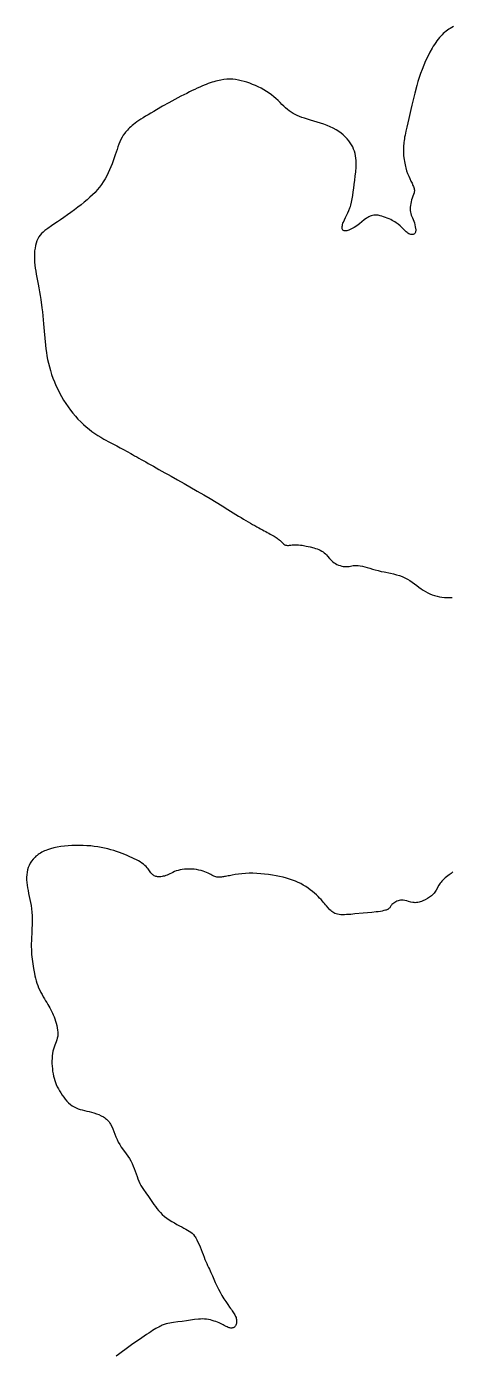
# Model space of a CAD drawing. Header units: millimetres. Extents: x -4841 to 5132, y -1058 to 8865.
# Drawn here: x -855 to 146, y 2219 to 5354 of the extents above; entities that cross this region are included whole.
import ezdxf

# ---------------------------------------------------------------- set-up
doc = ezdxf.new("R2010")
doc.units = ezdxf.units.MM
doc.layers.add('168', color=7, linetype='Continuous')

msp = doc.modelspace()

# ---------------------------------------------------------------- linework, layer by layer
at = {"layer": '168', "elevation": 168}
for points in [[(150.4, 5354), (143.1, 5349.8), (139.6, 5347.6), (136.2, 5345.2), (132.9, 5342.8), (129.7, 5340.2), (126.6, 5337.4), (123.5, 5334.4), (120.5, 5331.3), (117.5, 5327.9), (114.5, 5324.2), (111.5, 5320.4), (108.6, 5316.3), (105.8, 5312), (103, 5307.6), (100.2, 5303), (94.8, 5293.4), (89.7, 5283.5), (84.9, 5273.4), (80.4, 5263.2), (76.4, 5253.1), (72.8, 5243.3), (69.5, 5233.8), (66.7, 5224.5), (64.1, 5215.3), (59.4, 5197), (57.2, 5187.7), (54.9, 5178.1), (52.6, 5168.3), (50.1, 5158.2), (45.1, 5137.5), (42.6, 5127.1), (40.3, 5117), (38.1, 5107.2), (37.2, 5102.4), (36.3, 5097.8), (35.5, 5093.3), (34.8, 5089), (34.2, 5084.9), (33.7, 5080.9), (33.3, 5077.1), (33, 5073.5), (32.8, 5070.1), (32.6, 5066.7), (32.6, 5060.5), (32.7, 5054.8), (33.1, 5049.5), (33.6, 5044.7), (34.2, 5040.1), (34.9, 5035.8), (35.7, 5031.7), (36.5, 5027.9), (37.3, 5024.2), (38.2, 5020.6), (40.2, 5013.9), (42.5, 5007.6), (45, 5001.4), (47.6, 4995.4), (50.3, 4989.7), (52.8, 4984.3), (55, 4979.3), (56, 4976.9), (56.8, 4974.6), (57.5, 4972.4), (58, 4970.2), (58.3, 4968), (58.3, 4965.9), (58.2, 4963.9), (57.9, 4961.9), (56.6, 4957.8), (55, 4953.8), (53.3, 4949.6), (51.8, 4945.3), (50.6, 4940.8), (49.7, 4936.3), (49, 4931.9), (48.6, 4927.7), (48.5, 4923.6), (48.7, 4919.8), (49.2, 4916.2), (50, 4912.8), (51.2, 4909.5), (52.6, 4906.3), (54.2, 4902.8), (55.7, 4899.1), (57.1, 4895), (58.4, 4890.7), (59.5, 4886.2), (60.5, 4881.9), (61.3, 4877.7), (61.5, 4875.7), (61.7, 4873.8), (61.6, 4872), (61.4, 4870.3), (61, 4868.8), (60.4, 4867.3), (59.5, 4866.1), (58.4, 4865), (57, 4864.2), (55.4, 4863.6), (53.7, 4863.2), (51.8, 4863.2), (49.8, 4863.4), (47.7, 4864), (45.5, 4865), (43.3, 4866.4), (41.1, 4868.1), (38.8, 4870.1), (34.2, 4874.6), (29.6, 4879.3), (25, 4883.7), (20.4, 4887.7), (17.9, 4889.6), (15.3, 4891.4), (12.5, 4893.2), (9.5, 4894.9), (6.2, 4896.7), (2.6, 4898.5), (-1.3, 4900.3), (-5.4, 4902.1), (-9.6, 4903.8), (-14, 4905.4), (-18.3, 4906.8), (-22.5, 4907.9), (-26.6, 4908.8), (-30.4, 4909.3), (-33.9, 4909.4), (-37.2, 4909.2), (-40.3, 4908.7), (-43.2, 4907.8), (-46, 4906.7), (-48.8, 4905.4), (-51.5, 4903.8), (-54.1, 4902), (-59.7, 4897.9), (-65.4, 4893.4), (-71.3, 4888.8), (-77.4, 4884.3), (-83.7, 4880.2), (-86.8, 4878.4), (-89.9, 4876.7), (-92.9, 4875.3), (-95.8, 4874.1), (-98.5, 4873.2), (-101, 4872.5), (-103.3, 4872.2), (-105.3, 4872.2), (-107.1, 4872.5), (-108.6, 4873.1), (-109.8, 4873.9), (-110.8, 4875.1), (-111.4, 4876.6), (-111.8, 4878.3), (-111.9, 4880.2), (-111.8, 4882.4), (-111.3, 4884.8), (-110.7, 4887.3), (-109.9, 4890), (-108.8, 4892.7), (-106.5, 4898.4), (-103.8, 4904), (-98.4, 4914.8), (-95.8, 4920.4), (-93.5, 4926.4), (-92.4, 4929.7), (-91.4, 4933), (-89.6, 4940.1), (-88, 4947.7), (-86.7, 4955.7), (-85.5, 4964), (-84.4, 4972.7), (-83.4, 4981.8), (-82.2, 4991.3), (-80.9, 5001.3), (-79.7, 5011.6), (-78.9, 5022.2), (-78.7, 5027.6), (-78.7, 5033), (-79, 5038.4), (-79.5, 5043.8), (-80.3, 5049.1), (-81.5, 5054.4), (-82.9, 5059.7), (-84.8, 5064.9), (-87, 5070), (-89.6, 5075.1), (-92.6, 5080), (-96.1, 5084.8), (-100, 5089.5), (-104.3, 5094.1), (-109.1, 5098.5), (-114.3, 5102.7), (-120, 5106.7), (-126.1, 5110.5), (-132.7, 5114.1), (-139.8, 5117.4), (-147.2, 5120.5), (-154.9, 5123.4), (-162.8, 5126.1), (-170.7, 5128.6), (-178.6, 5131), (-186.2, 5133.3), (-193.4, 5135.5), (-200.2, 5137.7), (-206.5, 5139.8), (-212.2, 5142), (-217.6, 5144.2), (-222.6, 5146.6), (-227.4, 5149.1), (-231.9, 5151.9), (-236.3, 5154.9), (-240.6, 5158.3), (-244.9, 5162), (-249.2, 5166), (-253.6, 5170.3), (-258.1, 5174.8), (-262.8, 5179.4), (-267.7, 5184), (-272.8, 5188.5), (-278.2, 5192.9), (-283.9, 5197.1), (-289.9, 5201.1), (-296.2, 5204.9), (-302.7, 5208.5), (-309.3, 5211.7), (-316, 5214.8), (-322.8, 5217.6), (-329.6, 5220.2), (-336.3, 5222.5), (-342.9, 5224.6), (-349.5, 5226.3), (-356.1, 5227.8), (-362.7, 5228.9), (-369.4, 5229.6), (-376.2, 5229.9), (-383.2, 5229.7), (-390.4, 5229.1), (-397.8, 5227.9), (-401.7, 5227.1), (-405.6, 5226.2), (-409.7, 5225.2), (-413.9, 5224), (-418.2, 5222.6), (-422.6, 5221.1), (-427.2, 5219.4), (-432, 5217.6), (-437, 5215.6), (-442.1, 5213.4), (-447.5, 5211.1), (-453.1, 5208.5), (-458.9, 5205.8), (-464.9, 5202.9), (-471.2, 5199.8), (-477.8, 5196.5), (-484.6, 5193.1), (-491.6, 5189.5), (-505.9, 5181.9), (-520.5, 5174), (-535, 5165.9), (-549.1, 5157.8), (-555.9, 5153.8), (-562.5, 5149.9), (-568.8, 5146.1), (-574.8, 5142.4), (-580.5, 5138.8), (-585.8, 5135.4), (-590.7, 5132.1), (-595.2, 5128.9), (-599.3, 5126), (-603.1, 5123.1), (-606.6, 5120.3), (-609.8, 5117.6), (-612.8, 5115), (-615.4, 5112.5), (-617.9, 5110), (-620.1, 5107.5), (-622.2, 5105.1), (-624, 5102.6), (-627.4, 5097.8), (-630.3, 5092.8), (-633, 5087.5), (-635.5, 5082.1), (-637.8, 5076.3), (-640, 5070.4), (-642.2, 5064.2), (-644.4, 5057.9), (-646.7, 5051.3), (-649, 5044.6), (-651.4, 5037.6), (-654, 5030.5), (-656.9, 5023.3), (-659.9, 5016.1), (-663.1, 5008.9), (-666.6, 5001.8), (-670.4, 4994.7), (-674.5, 4987.9), (-678.9, 4981.3), (-683.6, 4974.9), (-688.7, 4968.8), (-694.1, 4962.8), (-699.9, 4957), (-706.1, 4951.2), (-712.7, 4945.4), (-719.6, 4939.6), (-726.9, 4933.8), (-734.7, 4927.8), (-742.7, 4921.7), (-750.9, 4915.7), (-759.1, 4909.8), (-767.2, 4904), (-775.2, 4898.4), (-782.8, 4893.1), (-786.4, 4890.7), (-789.9, 4888.3), (-793.2, 4886), (-796.4, 4883.9), (-799.4, 4881.8), (-802.2, 4879.9), (-805, 4878), (-807.5, 4876.2), (-812.2, 4872.6), (-816.4, 4869.2), (-820.1, 4865.7), (-823.4, 4861.9), (-826.3, 4857.9), (-828.8, 4853.5), (-830.9, 4848.5), (-832.8, 4843.1), (-834.3, 4837.4), (-835.4, 4831.3), (-836.3, 4824.9), (-836.8, 4818.3), (-837, 4811.6), (-836.9, 4804.9), (-836.5, 4798.1), (-835.8, 4791.2), (-834.9, 4784.3), (-833.8, 4777.2), (-832.5, 4769.9), (-831.1, 4762.4), (-829.6, 4754.5), (-828, 4746.3), (-826.5, 4737.7), (-824.9, 4728.6), (-823.5, 4719.3), (-822, 4709.8), (-819.4, 4690.4), (-818.2, 4680.8), (-817.1, 4671.3), (-816.2, 4662), (-815.4, 4653), (-814.7, 4644.2), (-814, 4635.6), (-812.7, 4618.8), (-811, 4602.2), (-810, 4593.9), (-808.8, 4585.5), (-807.3, 4577), (-805.7, 4568.4), (-803.7, 4559.8), (-801.5, 4551.1), (-799.1, 4542.4), (-796.3, 4533.6), (-793.2, 4524.8), (-789.8, 4516), (-786.1, 4507.3), (-782, 4498.6), (-777.7, 4490), (-773.1, 4481.5), (-768.2, 4473.1), (-763, 4465), (-757.7, 4457), (-752.1, 4449.4), (-746.3, 4442), (-740.3, 4434.9), (-734.2, 4428.1), (-727.9, 4421.7), (-721.4, 4415.5), (-714.8, 4409.6), (-708.1, 4404.1), (-701.3, 4398.9), (-694.4, 4394), (-687.4, 4389.5), (-680.2, 4385.1), (-673, 4380.9), (-658.2, 4372.8), (-642.9, 4364.7), (-635, 4360.5), (-627, 4356.2), (-618.7, 4351.6), (-609.9, 4346.7), (-605.4, 4344.2), (-600.7, 4341.6), (-595.9, 4338.8), (-590.9, 4336), (-585.7, 4333.1), (-580.3, 4330.1), (-574.7, 4327), (-568.9, 4323.7), (-562.9, 4320.4), (-556.6, 4316.9), (-550.1, 4313.2), (-543.4, 4309.5), (-536.5, 4305.6), (-529.4, 4301.6), (-522.1, 4297.6), (-514.7, 4293.4), (-499.6, 4284.9), (-484.1, 4276.2), (-453.1, 4258.3), (-437.9, 4249.4), (-423, 4240.5), (-408.6, 4231.8), (-394.6, 4223.2), (-381.2, 4215), (-374.7, 4210.9), (-368.3, 4207), (-362.1, 4203.2), (-356, 4199.4), (-350, 4195.8), (-344.3, 4192.3), (-338.6, 4189), (-333.2, 4185.7), (-327.9, 4182.6), (-322.8, 4179.7), (-317.8, 4176.9), (-313, 4174.2), (-308.4, 4171.6), (-304, 4169.2), (-299.8, 4166.9), (-295.7, 4164.7), (-291.8, 4162.6), (-288.1, 4160.6), (-284.6, 4158.7), (-281.2, 4156.8), (-278.1, 4155), (-275.1, 4153.3), (-272.3, 4151.7), (-269.7, 4150.1), (-267.3, 4148.6), (-265.1, 4147.1), (-263.1, 4145.6), (-261.2, 4144.2), (-259.5, 4142.8), (-258, 4141.5), (-255.2, 4139), (-252.9, 4136.8), (-250.8, 4134.8), (-248.9, 4133.1), (-247.1, 4131.8), (-245.2, 4130.9), (-243.1, 4130.3), (-240.9, 4130.1), (-238.4, 4130.2), (-235.7, 4130.4), (-232.8, 4130.7), (-229.6, 4131.1), (-226.2, 4131.4), (-222.6, 4131.6), (-218.7, 4131.6), (-214.5, 4131.3), (-210.2, 4130.9), (-205.7, 4130.3), (-196.6, 4128.6), (-187.5, 4126.6), (-178.7, 4124.2), (-174.6, 4123), (-170.6, 4121.7), (-166.9, 4120.2), (-163.3, 4118.6), (-159.9, 4116.9), (-156.7, 4114.9), (-153.8, 4112.8), (-151.1, 4110.4), (-148.5, 4107.8), (-146.1, 4105.1), (-141.4, 4099.6), (-139, 4096.8), (-136.4, 4094.1), (-133.7, 4091.6), (-130.7, 4089.2), (-127.4, 4087.1), (-124, 4085.3), (-120.3, 4083.7), (-116.6, 4082.4), (-112.9, 4081.3), (-109.2, 4080.6), (-105.6, 4080.2), (-102.1, 4080.1), (-98.8, 4080.3), (-95.5, 4080.7), (-89, 4081.9), (-85.6, 4082.4), (-82, 4082.7), (-78.1, 4082.9), (-73.8, 4082.6), (-69.2, 4082), (-64.1, 4080.9), (-58.7, 4079.5), (-52.9, 4077.9), (-46.8, 4076.2), (-40.5, 4074.3), (-33.8, 4072.4), (-27, 4070.6), (-19.9, 4068.9), (-12.8, 4067.4), (1.8, 4064.3), (9, 4062.7), (16.2, 4060.9), (23.1, 4058.8), (29.8, 4056.5), (36.2, 4053.7), (42.2, 4050.5), (48, 4047), (53.5, 4043.2), (64, 4035.4), (69.1, 4031.5), (74.2, 4027.7), (79.3, 4024.2), (84.5, 4021.1), (89.8, 4018.3), (95.1, 4015.8), (100.5, 4013.6), (106.1, 4011.8), (111.7, 4010.3), (117.4, 4009.1), (123.2, 4008.2), (129.1, 4007.5), (135.1, 4007.2), (141.2, 4007), (147.6, 4007)], [(149, 3359.7), (144.7, 3356.1), (140.2, 3352.8), (131.2, 3346), (127, 3342.3), (123, 3338.2), (121.2, 3336), (119.4, 3333.5), (116.1, 3328.3), (109.9, 3317.2), (108.3, 3314.6), (106.6, 3312.1), (104.9, 3309.8), (103, 3307.6), (101, 3305.6), (98.9, 3303.7), (94.4, 3300.2), (89.5, 3297), (84.1, 3294), (78.3, 3291.3), (75.4, 3290.2), (72.4, 3289.2), (69.4, 3288.4), (66.4, 3287.8), (63.5, 3287.4), (60.6, 3287.3), (57.8, 3287.4), (55, 3287.6), (49.7, 3288.5), (44.8, 3289.8), (40.3, 3291.3), (36.1, 3292.6), (32, 3293.5), (29.9, 3293.6), (27.7, 3293.6), (25.3, 3293.3), (22.8, 3292.7), (20.1, 3291.8), (17.4, 3290.7), (14.7, 3289.4), (12.1, 3287.9), (9.7, 3286.3), (7.5, 3284.7), (5.6, 3283), (4.1, 3281.4), (2.9, 3279.8), (1.9, 3278.3), (0.2, 3275.3), (-0.9, 3274), (-2.3, 3272.7), (-4.1, 3271.5), (-5.3, 3270.9), (-6.5, 3270.4), (-8, 3269.9), (-9.6, 3269.4), (-13.2, 3268.5), (-17.3, 3267.6), (-21.8, 3266.8), (-26.6, 3266.1), (-31.6, 3265.5), (-41.9, 3264.3), (-52.1, 3263.3), (-62, 3262.4), (-81.7, 3260.7), (-91.6, 3259.8), (-101.3, 3259.1), (-106, 3258.9), (-110.5, 3258.9), (-114.8, 3259), (-118.8, 3259.3), (-122.4, 3259.9), (-125.8, 3260.8), (-128.8, 3262), (-131.6, 3263.4), (-134.1, 3264.9), (-136.4, 3266.7), (-138.6, 3268.6), (-140.7, 3270.7), (-144.6, 3275.1), (-148.6, 3279.9), (-150.8, 3282.5), (-153.1, 3285.2), (-155.6, 3288.1), (-158.3, 3291.2), (-161.4, 3294.5), (-164.8, 3298), (-168.5, 3301.8), (-172.6, 3305.7), (-177, 3309.7), (-181.8, 3313.7), (-186.8, 3317.7), (-192.1, 3321.6), (-197.6, 3325.4), (-203.4, 3328.9), (-209.4, 3332.2), (-215.6, 3335.3), (-222.1, 3338.1), (-228.8, 3340.7), (-235.9, 3343.1), (-243.3, 3345.3), (-251, 3347.3), (-259.1, 3349.2), (-267.5, 3350.9), (-276.2, 3352.4), (-285.2, 3353.7), (-294.4, 3354.9), (-303.6, 3355.7), (-312.8, 3356.3), (-321.9, 3356.6), (-330.9, 3356.6), (-339.6, 3356.2), (-348, 3355.5), (-356, 3354.6), (-363.6, 3353.5), (-370.8, 3352.3), (-377.4, 3351), (-380.5, 3350.4), (-383.5, 3349.9), (-386.3, 3349.3), (-388.9, 3348.9), (-391.4, 3348.4), (-393.7, 3348.1), (-395.8, 3347.8), (-397.8, 3347.5), (-401.3, 3347.3), (-404.3, 3347.3), (-406.9, 3347.5), (-409.3, 3348), (-411.6, 3348.7), (-413.8, 3349.6), (-416.1, 3350.8), (-418.7, 3352.1), (-421.4, 3353.6), (-424.5, 3355.3), (-427.8, 3356.9), (-431.4, 3358.6), (-435.3, 3360.2), (-439.6, 3361.8), (-444.2, 3363.1), (-449.2, 3364.3), (-454.6, 3365.3), (-460.2, 3366), (-465.9, 3366.4), (-471.7, 3366.7), (-477.5, 3366.6), (-483.1, 3366.3), (-488.5, 3365.6), (-493.6, 3364.7), (-498.4, 3363.5), (-502.7, 3362.1), (-506.8, 3360.5), (-510.6, 3358.9), (-514.2, 3357.1), (-517.6, 3355.5), (-520.9, 3353.9), (-524.1, 3352.4), (-527.2, 3351.2), (-530.3, 3350.2), (-533.3, 3349.5), (-536.2, 3348.9), (-539, 3348.6), (-541.7, 3348.4), (-544.2, 3348.4), (-546.6, 3348.6), (-548.7, 3348.9), (-550.8, 3349.4), (-552.6, 3350.1), (-554.4, 3350.9), (-556, 3351.9), (-557.6, 3353.1), (-559.1, 3354.5), (-560.7, 3356.1), (-562.2, 3358), (-563.8, 3360), (-565.4, 3362.3), (-567.2, 3364.7), (-569.2, 3367.2), (-571.4, 3369.9), (-573.9, 3372.6), (-576.7, 3375.3), (-579.9, 3378), (-583.5, 3380.7), (-587.4, 3383.3), (-591.8, 3385.8), (-596.5, 3388.4), (-601.5, 3390.9), (-606.8, 3393.4), (-612.3, 3395.8), (-618.1, 3398.3), (-624.1, 3400.7), (-630.2, 3403.1), (-636.6, 3405.5), (-643.1, 3407.8), (-649.9, 3410.1), (-656.9, 3412.2), (-664.2, 3414.2), (-671.7, 3416), (-679.5, 3417.6), (-687.5, 3419), (-695.8, 3420.2), (-704.3, 3421.1), (-713, 3421.8), (-721.8, 3422.3), (-730.6, 3422.6), (-739.5, 3422.5), (-748.4, 3422.3), (-757.2, 3421.7), (-766, 3420.9), (-774.6, 3419.8), (-783, 3418.3), (-791.1, 3416.6), (-798.8, 3414.5), (-806.2, 3412.1), (-809.7, 3410.7), (-813.1, 3409.3), (-816.4, 3407.8), (-819.5, 3406.1), (-822.5, 3404.4), (-825.4, 3402.6), (-828.1, 3400.7), (-830.7, 3398.8), (-833.2, 3396.7), (-835.5, 3394.6), (-839.8, 3390.1), (-843.5, 3385.4), (-846.7, 3380.5), (-849.3, 3375.3), (-851.5, 3370), (-853.1, 3364.6), (-854.3, 3359), (-855, 3353.3), (-855.3, 3347.4), (-855.2, 3341.4), (-854.8, 3335.2), (-854.1, 3328.9), (-853.1, 3322.5), (-851.9, 3315.9), (-850.5, 3309.1), (-849, 3302.2), (-847.5, 3295.1), (-846, 3287.8), (-844.7, 3280.3), (-843.5, 3272.6), (-842.6, 3264.6), (-842.1, 3256.4), (-841.9, 3247.9), (-842, 3239.3), (-842.7, 3222.1), (-843.2, 3213.7), (-843.6, 3205.6), (-844, 3197.8), (-844.2, 3190.4), (-844.3, 3183.5), (-844.1, 3177.1), (-843.8, 3171), (-843.4, 3165.2), (-842.8, 3159.5), (-842.1, 3154.1), (-840.6, 3143.2), (-839, 3132), (-837, 3120.5), (-835.9, 3114.7), (-834.5, 3108.9), (-833, 3103.1), (-831.2, 3097.4), (-829.2, 3091.8), (-826.9, 3086.3), (-824.4, 3080.9), (-821.7, 3075.6), (-818.9, 3070.4), (-816.1, 3065.4), (-813.3, 3060.6), (-810.5, 3056), (-807.9, 3051.6), (-805.3, 3047.3), (-800.7, 3039.2), (-796.5, 3031.1), (-794.5, 3026.9), (-792.6, 3022.6), (-790.7, 3018), (-788.9, 3013.2), (-787.2, 3008.1), (-785.6, 3002.9), (-784.2, 2997.6), (-783.1, 2992.2), (-782.2, 2986.9), (-781.7, 2981.8), (-781.7, 2976.8), (-782, 2972.1), (-782.9, 2967.7), (-784, 2963.4), (-785.5, 2959.3), (-787.1, 2955.2), (-788.7, 2951), (-790.4, 2946.6), (-791.9, 2941.9), (-793.2, 2937), (-794.2, 2931.6), (-794.9, 2925.9), (-795.3, 2920), (-795.5, 2913.9), (-795.5, 2907.7), (-795.2, 2901.5), (-794.6, 2895.4), (-793.9, 2889.5), (-793, 2883.8), (-791.9, 2878.4), (-790.6, 2873.1), (-789, 2868), (-787.3, 2863), (-785.3, 2858.1), (-783, 2853.2), (-780.5, 2848.3), (-777.7, 2843.4), (-774.7, 2838.4), (-771.4, 2833.4), (-767.9, 2828.5), (-764.2, 2823.9), (-760.3, 2819.4), (-756.3, 2815.3), (-752.1, 2811.6), (-747.7, 2808.4), (-743.2, 2805.6), (-738.6, 2803.4), (-733.9, 2801.4), (-729, 2799.8), (-724, 2798.4), (-718.8, 2797.1), (-713.5, 2795.8), (-708, 2794.5), (-702.3, 2793.1), (-696.5, 2791.5), (-690.8, 2789.6), (-685.1, 2787.4), (-679.5, 2784.9), (-674.3, 2782), (-671.8, 2780.3), (-669.4, 2778.5), (-667.1, 2776.6), (-665, 2774.6), (-662.9, 2772.4), (-661.1, 2770.1), (-659.3, 2767.6), (-657.7, 2765), (-654.8, 2759.5), (-652.1, 2753.6), (-649.6, 2747.4), (-644.8, 2734.8), (-642.1, 2728.5), (-639.2, 2722.4), (-635.9, 2716.6), (-632.3, 2710.9), (-624.6, 2700), (-616.8, 2689.2), (-613.1, 2683.6), (-609.7, 2678), (-606.7, 2672.1), (-604, 2666), (-601.6, 2659.9), (-599.3, 2653.7), (-595.1, 2641.6), (-593, 2635.8), (-590.8, 2630.2), (-588.4, 2625), (-585.8, 2620.1), (-583.1, 2615.4), (-580.2, 2611), (-574.2, 2602.5), (-568, 2594), (-564.8, 2589.6), (-561.7, 2585), (-555.4, 2575.5), (-551.9, 2570.7), (-548.3, 2565.8), (-544.4, 2561.1), (-540.1, 2556.4), (-535.5, 2551.8), (-530.3, 2547.4), (-524.8, 2543.2), (-519, 2539.2), (-513.1, 2535.4), (-507, 2531.8), (-501.1, 2528.5), (-495.3, 2525.4), (-489.9, 2522.5), (-484.8, 2519.8), (-480.2, 2517.4), (-476, 2515), (-472.2, 2512.7), (-468.7, 2510.2), (-465.4, 2507.4), (-462.4, 2504.4), (-459.5, 2500.8), (-458.1, 2498.8), (-456.8, 2496.7), (-454.1, 2492), (-451.5, 2486.8), (-449, 2481.2), (-446.5, 2475.2), (-441.8, 2463.1), (-439.5, 2457.1), (-437.2, 2451.3), (-435, 2445.9), (-432.9, 2440.7), (-430.7, 2435.9), (-428.7, 2431.3), (-426.7, 2427), (-424.7, 2422.8), (-420.9, 2414.7), (-417.4, 2406.9), (-410.7, 2391.4), (-407.1, 2383.6), (-403.3, 2375.9), (-399.3, 2368.2), (-394.9, 2360.6), (-390.4, 2353.2), (-385.9, 2346.2), (-381.4, 2339.5), (-377, 2333.3), (-374.9, 2330.4), (-372.9, 2327.6), (-371, 2324.9), (-369.3, 2322.3), (-367.6, 2319.9), (-366.2, 2317.6), (-364.8, 2315.3), (-363.7, 2313.1), (-362.7, 2310.9), (-361.9, 2308.7), (-361.2, 2306.5), (-360.8, 2304.3), (-360.6, 2302), (-360.5, 2299.6), (-360.7, 2297.3), (-361, 2295), (-361.5, 2292.9), (-362.3, 2290.9), (-363.2, 2289.1), (-364.3, 2287.6), (-365.5, 2286.3), (-367, 2285.3), (-368.6, 2284.6), (-370.3, 2284.1), (-372.1, 2284), (-374.1, 2284), (-376.1, 2284.3), (-378.2, 2284.8), (-380.3, 2285.5), (-382.4, 2286.4), (-384.7, 2287.5), (-387, 2288.7), (-389.5, 2290.1), (-392.2, 2291.5), (-395.1, 2293), (-398.2, 2294.5), (-401.6, 2296.1), (-405.3, 2297.6), (-409.2, 2299.1), (-413.4, 2300.5), (-417.7, 2301.8), (-422.2, 2303), (-426.8, 2303.9), (-431.4, 2304.6), (-436.1, 2305.1), (-440.8, 2305.3), (-445.4, 2305.2), (-450.1, 2304.9), (-459.5, 2303.8), (-469, 2302.3), (-478.9, 2300.8), (-489.1, 2299.5), (-499.3, 2298.3), (-509.1, 2297), (-513.7, 2296.4), (-518.1, 2295.6), (-522.4, 2294.8), (-526.6, 2293.7), (-530.9, 2292.3), (-533.3, 2291.4), (-535.7, 2290.4), (-538.3, 2289.2), (-541.1, 2287.8), (-544, 2286.3), (-547.3, 2284.5), (-550.7, 2282.5), (-554.5, 2280.3), (-558.5, 2277.8), (-562.9, 2275), (-567.6, 2271.9), (-572.7, 2268.6), (-578.1, 2265), (-583.7, 2261.1), (-589.6, 2257.1), (-595.6, 2252.9), (-607.9, 2244.2), (-620.4, 2235.2), (-632.6, 2226.2), (-638.5, 2221.8), (-644.3, 2217.4)]]:
    msp.add_lwpolyline(points, dxfattribs=at)

doc.saveas('drawing.dxf')
